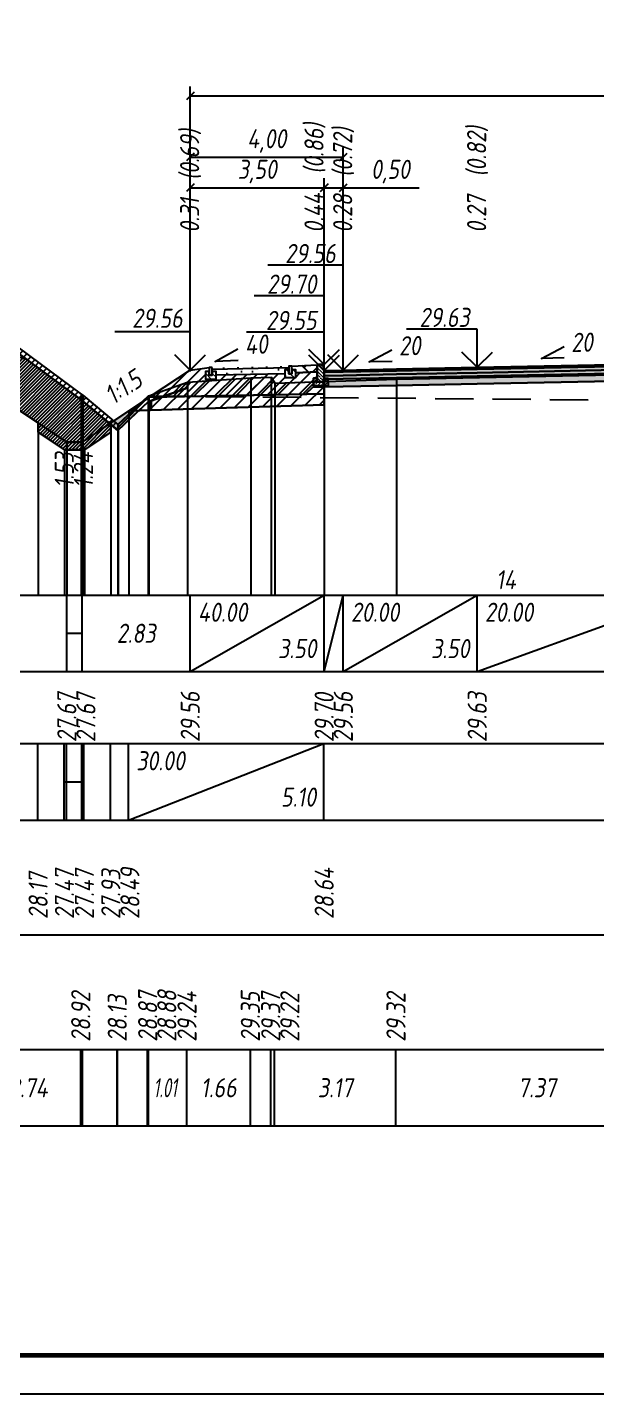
# Model space of a CAD drawing. Extents: x -717 to 1451, y -133302 to 233.
# Drawn here: x 124.9 to 199.3, y -109049.4 to -108870.8 of the extents above; entities that cross this region are included whole.
import ezdxf
from ezdxf.enums import TextEntityAlignment as Align

# ---------------------------------------------------------------- set-up
doc = ezdxf.new("R2010")
doc.units = 0
doc.linetypes.add('штриховая', pattern=[0.75, 0.5, -0.25])
for name, color, linetype in [('Интерполированный поперечник', 2, 'Continuous'), ('КОД_399', 252, 'Continuous'), ('Код_510', 7, 'Continuous'), ('Код_514', 1, 'Continuous'), ('Код_516', 1, 'Continuous'), ('Контур_0', 7, 'Continuous'), ('Контур_2660', 7, 'Continuous'), ('Контур_2665', 7, 'Continuous'), ('Контур_400', 7, 'Continuous'), ('Контур_508', 7, 'Continuous'), ('Контур_512', 7, 'Continuous'), ('Контур_513', 7, 'Continuous'), ('Красный поперечник', 1, 'Continuous'), ('Объём_2501', 7, 'Continuous'), ('Объём_2650', 7, 'Continuous'), ('Объём_2660', 7, 'Continuous'), ('Объём_2661', 7, 'Continuous'), ('Объём_2663', 7, 'Continuous'), ('Объём_2664', 7, 'Continuous'), ('Объём_2665', 7, 'Continuous'), ('Объём_2666', 7, 'Continuous'), ('Откосы', 7, 'Continuous'), ('Отметки покрытия', 7, 'Continuous'), ('Рабочие отметки', 7, 'Continuous'), ('Рабочие отметки доп.', 7, 'Continuous'), ('Слои выравнивания', 7, 'Continuous'), ('Таблица', 7, 'Continuous'), ('Уклоны проезжей части', 7, 'Continuous'), ('Черный поперечник', 3, 'Continuous')]:
    doc.layers.add(name, color=color, linetype=linetype)
for name, color, linetype, true_color in [('Контур_2540', 2, 'Continuous', 0xffff00), ('Контур_2562', 3, 'Continuous', 0x00ff00), ('Контур_2570', 7, 'Continuous', 0x80ff00), ('Контур_2583', 3, 'Continuous', 0x00ff00), ('Контур_2584', 3, 'Continuous', 0x00ff00), ('Контур_2725', 7, 'Continuous', 0x323232), ('Контур_2736', 4, 'Continuous', 0x00ffff), ('Контур_2737', 4, 'Continuous', 0x00ffff), ('Контур_2738', 4, 'Continuous', 0x00ffff), ('Контур_2739', 4, 'Continuous', 0x00ffff), ('Контур_2745', 7, 'Continuous', 0xa4ffff), ('Контур_2747', 4, 'Continuous', 0x00ffff), ('Контур_2748', 4, 'Continuous', 0x00ffff), ('Контур_2749', 4, 'Continuous', 0x00ffff), ('Контур_2760', 7, 'Continuous', 0x323232), ('Контур_2761', 7, 'Continuous', 0x323232), ('Контур_2762', 7, 'Continuous', 0x323232), ('Контур_2763', 7, 'Continuous', 0x323232), ('Контур_402', 7, 'Continuous', 0xff6464), ('Контур_703', 4, 'Continuous', 0x00ffff), ('Контур_705', 4, 'Continuous', 0x00ffff), ('Контур_707', 4, 'Continuous', 0x00ffff), ('Контур_720', 131, 'Continuous', 0xaaffff), ('Объём_2520', 7, 'Continuous', 0x80ffff), ('Объём_2540', 2, 'Continuous', 0xffff00), ('Объём_2562', 3, 'Continuous', 0x00ff00), ('Объём_2563', 7, 'Continuous', 0xff8000), ('Объём_2570', 7, 'Continuous', 0x80ff00), ('Объём_2583', 3, 'Continuous', 0x00ff00), ('Объём_2584', 3, 'Continuous', 0x00ff00), ('Объём_2594', 3, 'Continuous', 0x00ff00), ('Объём_2598', 3, 'Continuous', 0x00ff00), ('Объём_2600', 7, 'Continuous', 0x808000), ('Объём_2620', 2, 'Continuous', 0xffff00), ('Объём_2746', 2, 'Continuous', 0xffff00)]:
    doc.layers.add(name, color=color, linetype=linetype, true_color=true_color)
doc.styles.get("Standard").update_dxf_attribs({"font": 'txt', "height": 2.5})
doc.styles.add('М', font='romand.shx', dxfattribs={"width": 0.8, "oblique": 10, "height": 2.5})
doc.dimstyles.new('ISO-25', dxfattribs={"dimtxt": 2.5, "dimasz": 2.5, "dimexe": 1.25, "dimexo": 0.625, "dimtad": 1, "dimtxsty": 'Standard', "dimcen": 2.5, "dimadec": 0, "dimazin": 0, "dimtfac": 1, "dimtmove": 0, "dimatfit": 3, "dimfxl": 1, "dimarcsym": 0})

# ---------------------------------------------------------------- blocks, each defined once
blk = doc.blocks.new('_Oblique')
at = {"color": 0, "linetype": 'ByBlock', "lineweight": -2}
blk.add_line((-0.5, -0.5), (0.5, 0.5), dxfattribs=at)
blk = doc.blocks.new('*D3552')
at = {"color": 0, "lineweight": -2, "transparency": 16777216}
for p, q in [((146.16, -108915.02), (146.16, -108890.49)), ((163.66, -108915.07), (163.66, -108890.49)), ((146.16, -108891.74), (163.66, -108891.74))]:
    blk.add_line(p, q, dxfattribs=at)
at = {"layer": 'Defpoints', "color": 0, "transparency": 16777216}
for p in [(163.66, -108891.74), (146.16, -108915.64), (163.66, -108915.69)]:
    blk.add_point(p, dxfattribs=at)
at = {"color": 0, "lineweight": -2, "transparency": 16777216, "rotation": 180}
blk.add_blockref('_Oblique', (146.16, -108891.74), dxfattribs=at)
at = {"color": 0, "lineweight": -2, "transparency": 16777216}
blk.add_blockref('_Oblique', (163.66, -108891.74), dxfattribs=at)
at = {"color": 0, "transparency": 16777216, "insert": (154.91, -108889.63), "char_height": 2.5, "width": 9.5833, "attachment_point": 5, "style": 'М'}
blk.add_mtext('3,50', dxfattribs=at)
blk = doc.blocks.new('*D3554')
at = {"color": 0, "lineweight": -2, "transparency": 16777216}
for p, q in [((163.66, -108915.07), (163.66, -108890.49)), ((166.16, -108915.02), (166.16, -108890.49)), ((163.66, -108891.74), (166.16, -108891.74)), ((166.16, -108891.74), (176.08, -108891.74))]:
    blk.add_line(p, q, dxfattribs=at)
at = {"layer": 'Defpoints', "color": 0, "transparency": 16777216}
for p in [(166.16, -108891.74), (163.66, -108915.69), (166.16, -108915.64)]:
    blk.add_point(p, dxfattribs=at)
at = {"color": 0, "lineweight": -2, "transparency": 16777216, "rotation": 180}
blk.add_blockref('_Oblique', (163.66, -108891.74), dxfattribs=at)
at = {"color": 0, "lineweight": -2, "transparency": 16777216}
blk.add_blockref('_Oblique', (166.16, -108891.74), dxfattribs=at)
at = {"color": 0, "transparency": 16777216, "insert": (172.32, -108889.63), "char_height": 2.5, "width": 9.1667, "attachment_point": 5, "style": 'М'}
blk.add_mtext('0,50', dxfattribs=at)
blk = doc.blocks.new('*D3557')
at = {"color": 0, "lineweight": -2, "transparency": 16777216}
for p, q in [((146.16, -108915.77), (146.16, -108886.49)), ((166.16, -108915.02), (166.16, -108886.49)), ((146.16, -108887.74), (166.16, -108887.74))]:
    blk.add_line(p, q, dxfattribs=at)
at = {"layer": 'Defpoints', "color": 0, "transparency": 16777216}
for p in [(166.16, -108887.74), (166.16, -108915.64), (146.16, -108916.39)]:
    blk.add_point(p, dxfattribs=at)
at = {"color": 0, "lineweight": -2, "transparency": 16777216, "rotation": 180}
blk.add_blockref('_Oblique', (146.16, -108887.74), dxfattribs=at)
at = {"color": 0, "lineweight": -2, "transparency": 16777216}
blk.add_blockref('_Oblique', (166.16, -108887.74), dxfattribs=at)
at = {"color": 0, "transparency": 16777216, "insert": (156.16, -108885.63), "char_height": 2.5, "width": 9.1667, "attachment_point": 5, "style": 'М'}
blk.add_mtext('4,00', dxfattribs=at)
blk = doc.blocks.new('*D3558')
at = {"color": 0, "lineweight": -2, "transparency": 16777216}
for p, q in [((146.16, -108915.77), (146.16, -108878.49)), ((276.16, -108915.77), (276.16, -108878.49)), ((146.16, -108879.74), (276.16, -108879.74))]:
    blk.add_line(p, q, dxfattribs=at)
at = {"layer": 'Defpoints', "color": 0, "transparency": 16777216}
for p in [(276.16, -108879.74), (146.16, -108916.39), (276.16, -108916.39)]:
    blk.add_point(p, dxfattribs=at)
at = {"color": 0, "lineweight": -2, "transparency": 16777216, "rotation": 180}
blk.add_blockref('_Oblique', (146.16, -108879.74), dxfattribs=at)
at = {"color": 0, "lineweight": -2, "transparency": 16777216}
blk.add_blockref('_Oblique', (276.16, -108879.74), dxfattribs=at)
at = {"color": 0, "transparency": 16777216, "insert": (211.16, -108877.63), "char_height": 2.5, "width": 11.6667, "attachment_point": 5, "style": 'М'}
blk.add_mtext('26,00', dxfattribs=at)
blk = doc.blocks.new('БР100.30.18')
at = {"linetype": 'Continuous', "lineweight": 13}
h = blk.add_hatch(dxfattribs=at)
h.set_pattern_fill('ANSI35', scale=5)
h.set_pattern_definition([(45, (-1504.996, -4799.2297), (-0.88388348, 0.88388348), []), (45, (-1504.1121, -4799.2297), (-0.88388348, 0.88388348), [1.5625, -0.3125, 0, -0.3125])])
h.paths.add_polyline_path([(0.3, 3.47), (1.8, 3.47), (1.8, -1.03), (0, -1.03), (0, 1.97)])
h = blk.add_hatch(dxfattribs=at)
h.set_pattern_fill('ANSI35', scale=5, angle=90)
h.set_pattern_definition([(135, (-1504.996, -4800.7297), (-0.88388348, -0.88388348), []), (135, (-1504.996, -4799.8458), (-0.88388348, -0.88388348), [1.5625, -0.3125, 0, -0.3125])])
h.paths.add_polyline_path([(-1, -0.03), (0, -0.03), (0, -1.03), (1.8, -1.03), (1.8, -0.03), (2.8, -0.03), (2.8, -2.03), (-1, -2.03)])
at = {"color": 7, "lineweight": 30}
blk.add_lwpolyline([(1.8, -1.03), (0, -1.03), (0, 1.97), (0.3, 3.47), (1.8, 3.47)], close=True, dxfattribs=at)
at = {"linetype": 'Continuous'}
blk.add_lwpolyline([(0, -0.03), (-1, -0.03), (-1, -2.03), (2.8, -2.03), (2.8, -0.03), (1.8, -0.03)], dxfattribs=at)

msp = doc.modelspace()

# ---------------------------------------------------------------- hatches: boundary and pattern name
at = {"linetype": 'Continuous', "lineweight": 13}
h = msp.add_hatch(dxfattribs=at)
h.set_pattern_fill('ANSI35', scale=5, angle=90)
h.set_pattern_definition([(135, (-1671.906, -43187.6411), (-0.883883476, -0.883883476), []), (135, (-1671.906, -43186.7573), (-0.883883476, -0.883883476), [1.5625, -0.3125, 0, -0.3125])])
h.paths.add_polyline_path([(149.541, -108915.769), (149.041, -108915.769), (149.041, -108916.269), (148.641, -108916.269), (148.641, -108915.769), (148.141, -108915.769), (148.141, -108916.769), (149.541, -108916.769)])
at = {"linetype": 'Continuous'}
h = msp.add_hatch(dxfattribs=at)
h.set_pattern_fill('ANSI31', color=256, scale=15, angle=45, style=0)
h.set_pattern_definition([(90, (-1726.347, -113868.694), (-1.875, 3e-16), [])])
h.paths.add_polyline_path([(149.041, -108915.269), (159.036, -108915.063), (159.036, -108915.263), (149.041, -108915.461)])
at = {"linetype": 'Continuous', "lineweight": 13}
h = msp.add_hatch(dxfattribs=at)
h.set_pattern_fill('ANSI35', scale=5, angle=90)
h.set_pattern_definition([(135, (-1682.3016, -43187.435), (-0.883883476, -0.883883476), []), (135, (-1682.3016, -43186.5512), (-0.883883476, -0.883883476), [1.5625, -0.3125, 0, -0.3125])])
h.paths.add_polyline_path([(159.936, -108915.563), (159.436, -108915.563), (159.436, -108916.063), (159.036, -108916.063), (159.036, -108915.563), (158.536, -108915.563), (158.536, -108916.563), (159.936, -108916.563)])
at = {"linetype": 'Continuous'}
h = msp.add_hatch(dxfattribs=at)
h.set_pattern_fill('AR-HBONE', color=253, scale=0.3)
h.set_pattern_definition([(45, (-113.9108, -114720.9126), (0, 1.69705627), [3.6, -1.2]), (135, (-113.0623, -114720.064), (1e-16, 1.69705627), [3.6, -1.2])])
h.paths.add_polyline_path([(159.036, -108915.063), (159.036, -108916.063), (159.036, -108916.063)])
h.paths.add_polyline_path([(162.757, -108914.914), (159.436, -108915.063), (159.436, -108915.563), (159.936, -108915.563), (159.936, -108915.942), (162.757, -108915.815)])
at = {"layer": 'КОД_399'}
h = msp.add_hatch(dxfattribs=at)
h.set_pattern_fill('AR-CONC', scale=0.7, angle=45, style=0)
h.set_pattern_definition([(95, (-1726.429, -113868.7833), (3.860864, 3.2396496), [0.525, -5.775]), (40, (-1726.429, -113868.7833), (-4.409945, 3.036377), [0.42, -4.62]), (145.45144, (-1726.1072, -113868.5133), (-0.549081, 6.2760265), [0.4461813, -4.907995]), (91.1842, (-1727.419, -113867.7934), (6.101854, 4.4632964), [0.7875, -8.6625]), (141.63564, (-1726.9104, -113867.4214), (-0.1953, 9.447982), [0.669272, -7.361996]), (36.18416, (-1727.419, -113867.793), (-0.1953, 9.447982), [0.63, -6.93]), (66, (-1726.6765, -113867.546), (4.947401, 0.9616773), [0.525, -5.775]), (11, (-1726.6765, -113867.546), (-2.38496, 4.793659), [0.42, -4.62]), (116.45144, (-1726.264, -113867.4657), (2.562441, 5.7553363), [0.4461813, -4.907995]), (82.5, (-1726.429, -113868.7833), (-1.5875523, 1.7079287), [0, -4.564, 0, -4.69, 0, -4.6375]), (52.5, (-1726.429, -113868.7833), (-0.6501106, 3.2543661), [0, -2.674, 0, -4.459, 0, -1.7675]), (12.5, (-1727.5328, -113869.8871), (2.7539272, 2.5306453), [0, -1.75, 0, -5.46, 0, -7.245]), (2.5, (-1728.0278, -113870.382), (2.3911299, 3.3821186), [0, -2.275, 0, -3.626, 0, -5.145])])
h.paths.add_polyline_path([(149.541, -108915.769), (149.041, -108915.769), (149.041, -108915.461), (159.036, -108915.263), (159.036, -108915.563), (158.536, -108915.563), (158.536, -108916.023), (149.541, -108916.202)])
at = {"layer": 'Объём_2563'}
h = msp.add_hatch(dxfattribs=at)
h.set_pattern_fill('ANSI31', color=256, scale=0.3)
h.paths.add_polyline_path([(162.157, -108917.808), (161.239, -108918.727), (140.822, -108919.135), (146.157, -108915.578), (148.641, -108915.269), (148.641, -108915.769), (148.141, -108915.769), (148.141, -108916.769), (149.541, -108916.769), (149.541, -108916.202), (158.536, -108916.024), (158.536, -108916.563), (159.936, -108916.563), (159.936, -108915.942), (162.757, -108915.815), (162.758, -108916.629), (162.258, -108916.63), (162.259, -108917.63), (163.657, -108917.628), (163.657, -108917.778)])
h.paths.add_polyline_path([(261.076, -108918.727), (260.157, -108917.808), (258.657, -108917.778), (258.657, -108917.628), (260.055, -108917.63), (260.056, -108916.63), (259.556, -108916.629), (259.557, -108915.815), (262.378, -108915.942), (262.378, -108916.563), (263.778, -108916.563), (263.778, -108916.023), (272.774, -108916.202), (272.774, -108916.769), (274.174, -108916.769), (274.174, -108915.769), (273.674, -108915.769), (273.674, -108915.269), (276.157, -108915.578), (281.492, -108919.135)])
at = {"layer": 'Объём_2570'}
h = msp.add_hatch(dxfattribs=at)
h.set_pattern_fill('ANSI31', color=256, scale=0.2)
h.paths.add_polyline_path([(145.783, -108917.909), (140.744, -108919.702), (140.646, -108919.746), (136.7, -108923.472), (132.12, -108919.635), (131.899, -108919.486), (118.19, -108909.313), (114.152, -108908.928), (112.948, -108908.967), (106.454, -108909.061), (105, -108909.067), (105, -108908.317), (106.454, -108908.311), (112.948, -108908.217), (114.152, -108908.178), (118.19, -108908.563), (131.899, -108918.736), (132.12, -108918.885), (136.7, -108922.722), (140.646, -108918.996), (140.744, -108918.952), (145.783, -108917.159)])
h.paths.add_polyline_path([(295.332, -108919.422), (294.253, -108919.427), (293.795, -108919.2), (289.946, -108919.745), (285.145, -108920.982), (278.602, -108919.119), (278.602, -108918.369), (285.145, -108920.232), (289.946, -108918.995), (293.795, -108918.45), (294.253, -108918.677), (295.332, -108918.672)])
at = {"layer": 'Объём_2600'}
h = msp.add_hatch(dxfattribs=at)
h.set_pattern_fill('ANSI31', color=6, scale=0.4)
h.paths.add_polyline_path([(163.657, -108920.153), (141.062, -108920.831), (141.062, -108919.589), (145.783, -108917.909), (145.783, -108917.159), (154.065, -108916.591), (156.727, -108916.529), (157.227, -108917.278), (163.657, -108917.074)])
h.paths.add_polyline_path([(283.315, -108921.552), (283.315, -108920.893), (258.657, -108920.153), (258.657, -108917.459), (262.392, -108917.573), (262.892, -108916.822), (265.634, -108917.039), (275.156, -108917.664), (278.602, -108918.369), (278.602, -108919.119), (284.922, -108920.919), (284.168, -108920.919), (284.168, -108922.12)])
h.paths.add_polyline_path([(291.962, -108920.919), (285.392, -108920.919), (289.946, -108919.745), (293.795, -108919.2), (294.222, -108919.412), (292.815, -108920.35), (292.815, -108921.552), (291.962, -108922.12)])
h = msp.add_hatch(dxfattribs=at)
h.set_pattern_fill('HONEY', color=5, scale=0.3)
h.paths.add_polyline_path([(136.673, -108923.445), (135.775, -108922.694), (135.775, -108922.5), (138.147, -108920.919), (139.444, -108920.88), (136.7, -108923.472)])
h.paths.add_polyline_path([(294.253, -108919.427), (294.222, -108919.412), (295.332, -108918.672), (295.332, -108919.422)])
at = {"layer": 'Объём_2620'}
h = msp.add_hatch(dxfattribs=at)
h.set_pattern_fill('ANSI31', color=2, scale=0.1)
h.paths.add_polyline_path([(132.328, -108926), (129.722, -108926), (126.275, -108923.702), (126.275, -108922.5), (106.119, -108909.063), (107.46, -108909.044), (124.69, -108914.136), (131.899, -108919.486), (132.12, -108919.635), (135.775, -108922.694), (135.775, -108923.702)])
h.paths.add_polyline_path([(289.368, -108923.85), (286.762, -108923.85), (284.168, -108922.12), (284.168, -108920.919), (284.922, -108920.919), (285.145, -108920.982), (285.392, -108920.919), (291.962, -108920.919), (291.962, -108922.12)])
at = {"layer": 'Слои выравнивания'}
for color, points in [(2, [(163.657, -108915.628), (166.157, -108915.578), (173.094, -108915.44), (183.657, -108915.228), (209.942, -108914.703), (211.157, -108914.678), (211.157, -108914.928), (209.942, -108914.953), (183.657, -108915.478), (173.094, -108915.69), (166.157, -108915.828), (163.657, -108915.878)]), (3, [(163.657, -108915.878), (166.157, -108915.828), (173.094, -108915.69), (183.657, -108915.478), (209.942, -108914.953), (211.157, -108914.928), (211.157, -108915.378), (209.942, -108915.403), (183.657, -108915.928), (173.094, -108916.14), (166.157, -108916.278), (163.657, -108916.328)]), (4, [(163.657, -108916.328), (166.157, -108916.278), (173.094, -108916.14), (183.657, -108915.928), (209.942, -108915.403), (211.157, -108915.378), (211.157, -108915.828), (209.942, -108915.853), (183.657, -108916.378), (173.094, -108916.59), (166.157, -108916.728), (163.657, -108916.778)]), (5, [(163.657, -108916.778), (166.157, -108916.728), (173.094, -108916.59), (183.657, -108916.378), (209.942, -108915.853), (211.157, -108915.828), (211.157, -108916.828), (209.942, -108916.853), (183.657, -108917.378), (173.094, -108917.59), (166.157, -108917.728), (163.657, -108917.778)])]:
    msp.add_hatch(color=color, dxfattribs=at).paths.add_polyline_path(points)

# ---------------------------------------------------------------- linework, layer by layer
at = {"flags": 128}
msp.add_lwpolyline([(-30.054, -109049.421), (389.946, -109049.421), (389.946, -108752.421), (-30.054, -108752.421)], close=True, dxfattribs=at)
at = {"const_width": 0.6, "flags": 128}
msp.add_lwpolyline([(-10.054, -109044.421), (384.946, -109044.421), (384.946, -108757.421), (-10.054, -108757.421)], close=True, dxfattribs=at)
for points in [[(148.641, -108915.769), (148.141, -108915.769), (148.141, -108916.769), (149.541, -108916.769), (149.541, -108915.769), (149.041, -108915.769), (149.041, -108916.269), (148.641, -108916.269), (148.641, -108915.769)], [(149.041, -108915.269), (148.641, -108915.269), (148.641, -108916.269), (149.041, -108916.269), (149.041, -108915.269)], [(149.041, -108915.461), (159.036, -108915.263)], [(149.541, -108916.202), (158.536, -108916.024)], [(159.036, -108915.563), (158.536, -108915.563), (158.536, -108916.563), (159.936, -108916.563), (159.936, -108915.563), (159.436, -108915.563), (159.436, -108916.063), (159.036, -108916.063), (159.036, -108915.563)], [(159.436, -108915.063), (159.036, -108915.063), (159.036, -108916.063), (159.436, -108916.063), (159.436, -108915.063)], [(159.436, -108915.063), (162.757, -108914.914), (162.757, -108915.815), (159.936, -108915.942), (159.936, -108915.563), (159.436, -108915.563), (159.436, -108915.063)]]:
    msp.add_lwpolyline(points)
at = {"layer": 'Интерполированный поперечник', "linetype": 'штриховая', "ltscale": 10, "flags": 128}
msp.add_lwpolyline([(140.657, -108918.971), (285.139, -108920.204)], dxfattribs=at)
at = {"layer": 'Код_510'}
for p, q in [((131.845, -109014.421), (131.845, -109004.421)), ((132.066, -109014.421), (132.066, -109004.421)), ((136.618, -109014.421), (136.618, -109004.421)), ((136.646, -109014.421), (136.646, -109004.421)), ((136.67, -109014.421), (136.67, -109004.421)), ((140.592, -109014.421), (140.592, -109004.421)), ((140.69, -109014.421), (140.69, -109004.421)), ((145.728, -109014.421), (145.728, -109004.421)), ((154.011, -109014.421), (154.011, -109004.421)), ((156.672, -109014.421), (156.672, -109004.421)), ((157.172, -109014.421), (157.172, -109004.421)), ((173.039, -109014.421), (173.039, -109004.421))]:
    msp.add_line(p, q, dxfattribs=at)
at = {"layer": 'Код_514'}
for p, q in [((130.025, -108955), (130.025, -108945)), ((132.025, -108955), (132.025, -108945)), ((146.157, -108955), (146.157, -108945)), ((146.157, -108955), (163.657, -108945)), ((163.657, -108955), (163.657, -108945)), ((163.657, -108955), (163.657, -108945)), ((163.657, -108955), (166.157, -108945)), ((166.157, -108955), (166.157, -108945)), ((166.157, -108955), (183.657, -108945)), ((183.657, -108955), (183.657, -108945)), ((183.657, -108955), (211.157, -108945)), ((130.025, -108950), (132.025, -108950))]:
    msp.add_line(p, q, dxfattribs=at)
at = {"layer": 'Код_516'}
for p, q in [((126.22, -108974.421), (126.22, -108964.421)), ((126.22, -108974.421), (126.22, -108964.421)), ((129.668, -108974.421), (129.668, -108964.421)), ((129.97, -108974.421), (129.97, -108964.421)), ((131.97, -108974.421), (131.97, -108964.421)), ((132.273, -108974.421), (132.273, -108964.421)), ((135.72, -108974.421), (135.72, -108964.421)), ((135.72, -108974.421), (135.72, -108964.421)), ((138.093, -108974.421), (138.093, -108964.421)), ((138.093, -108974.421), (163.603, -108964.421)), ((163.603, -108974.421), (163.603, -108964.421)), ((129.668, -108969.421), (129.97, -108969.421)), ((129.97, -108969.421), (131.97, -108969.421)), ((131.97, -108969.421), (132.273, -108969.421))]:
    msp.add_line(p, q, dxfattribs=at)
at = {"layer": 'Контур_0', "flags": 128}
for points in [[(146.157, -108915.578), (141.062, -108918.975), (141.062, -108918.975), (141.062, -108918.975), (141.062, -108918.975), (141.062, -108918.975), (141.062, -108918.975), (141.062, -108918.975), (141.062, -108918.975), (141.062, -108918.975), (141.062, -108918.975), (141.062, -108918.975), (141.062, -108918.975), (141.062, -108918.975), (141.062, -108918.975), (132.025, -108925), (130.025, -108925), (105, -108908.317)], [(146.157, -108915.578), (141.062, -108918.975), (141.062, -108918.975), (141.062, -108918.975), (141.062, -108918.975), (141.062, -108918.975), (141.062, -108918.975), (141.062, -108918.975), (141.062, -108918.975), (141.062, -108918.975), (141.062, -108918.975), (141.062, -108918.975), (141.062, -108918.975), (141.062, -108918.975), (141.062, -108918.975), (132.025, -108925)]]:
    msp.add_lwpolyline(points, dxfattribs=at)
at = {"layer": 'Контур_0', "color": 250, "flags": 128}
for points in [[(140.822, -108919.135), (161.239, -108918.727), (162.157, -108917.808), (163.657, -108917.778)], [(162.157, -108917.808), (163.657, -108917.778), (163.657, -108918.678), (161.239, -108918.727), (162.157, -108917.808), (162.157, -108917.808)]]:
    msp.add_lwpolyline(points, dxfattribs=at)
at = {"layer": 'Контур_2540', "flags": 128}
msp.add_lwpolyline([(163.657, -108920.153), (138.147, -108920.919), (140.822, -108919.135), (163.657, -108918.678), (163.657, -108920.153), (163.657, -108920.153)], dxfattribs=at)
at = {"layer": 'Контур_2562', "flags": 128}
msp.add_lwpolyline([(146.157, -108915.578), (146.157, -108915.578), (146.157, -108915.578), (146.157, -108915.578), (146.157, -108915.578)], dxfattribs=at)
at = {"layer": 'Контур_2570', "flags": 128}
msp.add_lwpolyline([(118.19, -108909.313), (131.899, -108919.486), (132.12, -108919.635), (136.673, -108923.445), (136.7, -108923.472), (136.724, -108923.445), (140.646, -108919.746), (140.646, -108919.746), (140.744, -108919.702), (145.783, -108917.909), (145.783, -108917.159), (154.065, -108916.591), (156.727, -108916.529), (157.227, -108917.278), (173.094, -108916.774), (209.942, -108916.053)], dxfattribs=at)
at = {"layer": 'Контур_2583', "flags": 128}
for points in [[(129.722, -108926), (130.025, -108926), (130.025, -108925), (126.275, -108922.5), (126.275, -108923.702), (129.722, -108926)], [(135.775, -108923.702), (135.775, -108922.5), (132.025, -108925), (132.025, -108926), (132.328, -108926), (135.775, -108923.702)]]:
    msp.add_lwpolyline(points, dxfattribs=at)
at = {"layer": 'Контур_2584', "flags": 128}
msp.add_lwpolyline([(132.025, -108926), (132.025, -108925), (130.025, -108925), (130.025, -108926), (132.025, -108926)], dxfattribs=at)
at = {"layer": 'Контур_2660', "flags": 128}
msp.add_lwpolyline([(138.147, -108920.919), (163.657, -108920.153)], dxfattribs=at)
at = {"layer": 'Контур_2665', "flags": 128}
msp.add_lwpolyline([(146.157, -108915.578), (146.157, -108915.578)], dxfattribs=at)
at = {"layer": 'Контур_2725', "flags": 128}
msp.add_lwpolyline([(163.657, -108917.778), (166.157, -108917.728), (173.094, -108917.59), (183.657, -108917.378), (209.942, -108916.853), (211.157, -108916.828), (238.657, -108917.378), (246.397, -108917.533), (256.157, -108917.728), (258.657, -108917.778)], dxfattribs=at)
at = {"layer": 'Контур_2736', "flags": 128}
for points in [[(146.157, -108915.578), (141.062, -108918.975)], [(141.062, -108918.975), (132.025, -108925)]]:
    msp.add_lwpolyline(points, dxfattribs=at)
at = {"layer": 'Контур_2737', "flags": 128}
msp.add_lwpolyline([(141.062, -108918.975), (141.062, -108918.975)], dxfattribs=at)
at = {"layer": 'Контур_2738', "flags": 128}
msp.add_lwpolyline([(141.062, -108918.975), (141.062, -108918.975)], dxfattribs=at)
at = {"layer": 'Контур_2739', "flags": 128}
msp.add_lwpolyline([(141.062, -108918.975), (141.062, -108918.975)], dxfattribs=at)
at = {"layer": 'Контур_2745', "flags": 128}
msp.add_lwpolyline([(141.062, -108918.975), (141.062, -108918.975)], dxfattribs=at)
msp.add_lwpolyline([(141.062, -108918.975), (141.062, -108918.975)], dxfattribs=at)
msp.add_lwpolyline([(141.062, -108918.975), (141.062, -108918.975)], dxfattribs=at)
msp.add_lwpolyline([(141.062, -108918.975), (141.062, -108918.975)], dxfattribs=at)
msp.add_lwpolyline([(141.062, -108918.975), (141.062, -108918.975)], dxfattribs=at)
msp.add_lwpolyline([(141.062, -108918.975), (141.062, -108918.975)], dxfattribs=at)
at = {"layer": 'Контур_2747', "flags": 128}
msp.add_lwpolyline([(141.062, -108918.975), (141.062, -108918.975)], dxfattribs=at)
at = {"layer": 'Контур_2748', "flags": 128}
msp.add_lwpolyline([(141.062, -108918.975), (141.062, -108918.975)], dxfattribs=at)
at = {"layer": 'Контур_2749', "flags": 128}
msp.add_lwpolyline([(141.062, -108918.975), (141.062, -108918.975)], dxfattribs=at)
at = {"layer": 'Контур_2760', "flags": 128}
msp.add_lwpolyline([(163.657, -108915.628), (166.157, -108915.578), (173.094, -108915.44), (183.657, -108915.228), (209.942, -108914.703), (211.157, -108914.678), (238.657, -108915.228), (246.397, -108915.383), (256.157, -108915.578), (258.657, -108915.628)], dxfattribs=at)
at = {"layer": 'Контур_2761', "flags": 128}
msp.add_lwpolyline([(163.657, -108915.878), (166.157, -108915.828), (173.094, -108915.69), (183.657, -108915.478), (209.942, -108914.953), (211.157, -108914.928), (238.657, -108915.478), (246.397, -108915.633), (256.157, -108915.828), (258.657, -108915.878)], dxfattribs=at)
at = {"layer": 'Контур_2762', "flags": 128}
msp.add_lwpolyline([(163.657, -108916.328), (166.157, -108916.278), (173.094, -108916.14), (183.657, -108915.928), (209.942, -108915.403), (211.157, -108915.378), (238.657, -108915.928), (246.397, -108916.083), (256.157, -108916.278), (258.657, -108916.328)], dxfattribs=at)
at = {"layer": 'Контур_2763', "flags": 128}
msp.add_lwpolyline([(163.657, -108916.778), (166.157, -108916.728), (173.094, -108916.59), (183.657, -108916.378), (209.942, -108915.853), (211.157, -108915.828), (238.657, -108916.378), (246.397, -108916.533), (256.157, -108916.728), (258.657, -108916.778)], dxfattribs=at)
at = {"layer": 'Контур_400', "flags": 128}
msp.add_lwpolyline([(163.657, -108915.628), (166.157, -108915.578), (166.157, -108915.578), (166.157, -108915.578), (166.157, -108915.578), (166.157, -108915.578), (166.157, -108915.578), (183.657, -108915.228), (211.157, -108914.678)], dxfattribs=at)
at = {"layer": 'Контур_402', "flags": 128}
msp.add_lwpolyline([(138.147, -108920.919), (163.657, -108920.153), (163.657, -108917.778), (211.157, -108916.828), (258.657, -108917.778), (258.657, -108920.153), (283.315, -108920.893)], dxfattribs=at)
at = {"layer": 'Контур_508', "flags": 128}
msp.add_lwpolyline([(105, -108908.317), (126.275, -108922.5), (126.275, -108923.702), (129.722, -108926), (130.025, -108926), (132.025, -108926), (132.328, -108926), (135.775, -108923.702), (135.775, -108922.5), (138.147, -108920.919), (163.657, -108920.153), (163.657, -108917.778), (211.157, -108916.828), (258.657, -108917.778), (258.657, -108920.153), (283.315, -108920.893), (283.315, -108921.552), (286.762, -108923.85), (287.065, -108923.85), (289.065, -108923.85), (289.368, -108923.85), (292.815, -108921.552), (292.815, -108920.35), (295.332, -108918.672)], dxfattribs=at)
at = {"layer": 'Контур_512', "flags": 128}
msp.add_lwpolyline([(105, -108908.317), (126.275, -108922.5), (126.275, -108923.702), (129.722, -108926), (130.025, -108926), (132.025, -108926), (132.328, -108926), (135.775, -108923.702), (135.775, -108922.5), (138.147, -108920.919), (163.657, -108920.153)], dxfattribs=at)
at = {"layer": 'Контур_513', "flags": 128}
msp.add_lwpolyline([(105, -108908.317), (126.275, -108922.5), (126.275, -108923.702), (129.722, -108926), (130.025, -108926), (132.025, -108926), (132.328, -108926), (135.775, -108923.702), (135.775, -108922.5), (138.147, -108920.919), (163.657, -108920.153), (163.657, -108917.778), (211.157, -108916.828), (258.657, -108917.778), (258.657, -108920.153), (283.315, -108920.893), (283.315, -108921.552), (286.762, -108923.85), (287.065, -108923.85), (289.065, -108923.85), (289.368, -108923.85), (292.815, -108921.552), (292.815, -108920.35), (295.332, -108918.672)], dxfattribs=at)
at = {"layer": 'Контур_703', "flags": 128}
msp.add_lwpolyline([(146.157, -108915.578), (141.062, -108918.975)], dxfattribs=at)
at = {"layer": 'Контур_705', "flags": 128}
msp.add_lwpolyline([(141.062, -108918.975), (141.062, -108918.975)], dxfattribs=at)
at = {"layer": 'Контур_707', "flags": 128}
msp.add_lwpolyline([(130.025, -108925), (105, -108908.317)], dxfattribs=at)
at = {"layer": 'Контур_720', "flags": 128}
msp.add_lwpolyline([(132.025, -108925), (130.025, -108925)], dxfattribs=at)
at = {"layer": 'Красный поперечник'}
for p, q in [((105, -108908.317), (130.025, -108925)), ((132.025, -108925), (146.157, -108915.578)), ((163.657, -108915.628), (166.157, -108915.578)), ((166.157, -108915.578), (183.657, -108915.228)), ((183.657, -108915.228), (211.157, -108914.678)), ((138.147, -108920.919), (138.147, -108945)), ((163.657, -108920.153), (163.657, -108945)), ((126.275, -108922.5), (126.275, -108945)), ((135.775, -108922.5), (135.775, -108945)), ((126.275, -108923.702), (126.275, -108945)), ((130.025, -108925), (132.025, -108925)), ((135.775, -108923.702), (135.775, -108945)), ((129.722, -108926), (129.722, -108945)), ((130.025, -108926), (130.025, -108945)), ((132.025, -108926), (132.025, -108945)), ((132.328, -108926), (132.328, -108945))]:
    msp.add_line(p, q, dxfattribs=at)
at = {"layer": 'Объём_2501', "flags": 128}
msp.add_lwpolyline([(163.657, -108915.628), (166.157, -108915.578), (166.157, -108915.578), (166.157, -108915.578), (166.157, -108915.578), (166.157, -108915.578), (166.157, -108915.578), (183.657, -108915.228), (211.157, -108914.678)], dxfattribs=at)
at = {"layer": 'Объём_2520', "color": 250, "flags": 128}
msp.add_lwpolyline([(162.157, -108917.808), (163.657, -108917.778), (163.657, -108918.678), (161.239, -108918.727), (162.157, -108917.808), (162.157, -108917.808)], dxfattribs=at)
at = {"layer": 'Объём_2540', "flags": 128}
msp.add_lwpolyline([(163.657, -108920.153), (138.147, -108920.919), (140.822, -108919.135), (163.657, -108918.678), (163.657, -108920.153), (163.657, -108920.153)], dxfattribs=at)
at = {"layer": 'Объём_2562', "flags": 128}
msp.add_lwpolyline([(146.157, -108915.578), (146.157, -108915.578), (146.157, -108915.578), (146.157, -108915.578), (146.157, -108915.578)], dxfattribs=at)
at = {"layer": 'Объём_2563', "color": 250, "flags": 128}
msp.add_lwpolyline([(162.157, -108917.808), (161.239, -108918.727), (140.822, -108919.135), (146.157, -108915.578), (148.641, -108915.269), (148.641, -108915.769), (148.141, -108915.769), (148.141, -108916.769), (149.541, -108916.769), (149.541, -108916.202), (158.536, -108916.024), (158.536, -108916.563), (159.936, -108916.563), (159.936, -108915.942), (162.757, -108915.815), (162.758, -108916.629), (162.258, -108916.63), (162.259, -108917.63), (163.657, -108917.628), (163.657, -108917.778), (162.157, -108917.808), (162.157, -108917.808)], dxfattribs=at)
at = {"layer": 'Объём_2570', "flags": 128}
msp.add_lwpolyline([(145.783, -108917.909), (140.744, -108919.702), (140.646, -108919.746), (136.7, -108923.472), (132.12, -108919.635), (131.899, -108919.486), (118.19, -108909.313), (114.152, -108908.928), (112.948, -108908.967), (106.454, -108909.061), (105, -108909.067), (105, -108908.317), (106.454, -108908.311), (112.948, -108908.217), (114.152, -108908.178), (118.19, -108908.563), (131.899, -108918.736), (132.12, -108918.885), (136.7, -108922.722), (140.646, -108918.996), (140.744, -108918.952), (145.783, -108917.159), (145.783, -108917.909), (145.783, -108917.909)], dxfattribs=at)
at = {"layer": 'Объём_2583', "flags": 128}
for points in [[(129.722, -108926), (130.025, -108926), (130.025, -108925), (126.275, -108922.5), (126.275, -108923.702), (129.722, -108926)], [(135.775, -108923.702), (135.775, -108922.5), (132.025, -108925), (132.025, -108926), (132.328, -108926), (135.775, -108923.702)]]:
    msp.add_lwpolyline(points, dxfattribs=at)
at = {"layer": 'Объём_2584', "flags": 128}
msp.add_lwpolyline([(132.025, -108926), (132.025, -108925), (130.025, -108925), (130.025, -108926), (132.025, -108926)], dxfattribs=at)
at = {"layer": 'Объём_2594', "flags": 128}
for points in [[(130.025, -108925), (126.275, -108922.5)], [(135.775, -108922.5), (132.025, -108925)]]:
    msp.add_lwpolyline(points, dxfattribs=at)
at = {"layer": 'Объём_2598', "flags": 128}
msp.add_lwpolyline([(132.025, -108925), (130.025, -108925)], dxfattribs=at)
at = {"layer": 'Объём_2600', "flags": 128}
msp.add_lwpolyline([(136.673, -108923.445), (135.775, -108922.694), (135.775, -108922.5), (138.147, -108920.919), (139.444, -108920.88), (136.7, -108923.472), (136.673, -108923.445), (136.673, -108923.445)], dxfattribs=at)
at = {"layer": 'Объём_2620', "flags": 128}
for points in [[(132.328, -108926), (129.722, -108926), (126.275, -108923.702), (126.275, -108922.5), (106.119, -108909.063), (107.46, -108909.044), (124.69, -108914.136), (131.899, -108919.486), (132.12, -108919.635), (135.775, -108922.694), (135.775, -108923.702), (132.328, -108926), (132.328, -108926)], [(140.744, -108919.702), (141.062, -108919.589), (141.062, -108920.831), (139.444, -108920.88), (140.646, -108919.746), (140.744, -108919.702), (140.744, -108919.702)]]:
    msp.add_lwpolyline(points, dxfattribs=at)
at = {"layer": 'Объём_2650', "color": 6, "flags": 128}
msp.add_lwpolyline([(163.657, -108920.153), (141.062, -108920.831), (141.062, -108919.589), (145.783, -108917.909), (145.783, -108917.159), (154.065, -108916.591), (156.727, -108916.529), (157.227, -108917.278), (163.657, -108917.074), (163.657, -108920.153), (163.657, -108920.153)], dxfattribs=at)
at = {"layer": 'Объём_2660', "flags": 128}
msp.add_lwpolyline([(138.147, -108920.919), (163.657, -108920.153)], dxfattribs=at)
at = {"layer": 'Объём_2661', "flags": 128}
msp.add_lwpolyline([(146.157, -108915.578), (141.062, -108918.975)], dxfattribs=at)
at = {"layer": 'Объём_2663', "flags": 128}
for points in [[(130.025, -108925), (105, -108908.317)], [(141.062, -108918.975), (132.025, -108925)]]:
    msp.add_lwpolyline(points, dxfattribs=at)
at = {"layer": 'Объём_2664', "flags": 128}
msp.add_lwpolyline([(132.025, -108925), (130.025, -108925)], dxfattribs=at)
at = {"layer": 'Объём_2665', "flags": 128}
msp.add_lwpolyline([(146.157, -108915.578), (146.157, -108915.578)], dxfattribs=at)
at = {"layer": 'Объём_2666', "flags": 128}
msp.add_lwpolyline([(146.157, -108915.578), (141.062, -108918.975)], dxfattribs=at)
at = {"layer": 'Объём_2746', "flags": 128}
for points in [[(157.227, -108917.278), (157.227, -108920.346), (139.444, -108920.88), (140.646, -108919.746), (140.744, -108919.702), (145.783, -108917.909), (145.783, -108917.159), (154.065, -108916.591), (156.727, -108916.529), (157.227, -108917.278), (157.227, -108917.278)], [(135.775, -108923.702), (132.328, -108926), (129.722, -108926), (126.275, -108923.702), (126.275, -108922.5), (130.025, -108925), (132.025, -108925), (135.646, -108922.586), (135.775, -108922.694), (135.775, -108923.702), (135.775, -108923.702)]]:
    msp.add_lwpolyline(points, dxfattribs=at)
at = {"layer": 'Откосы', "color": 1, "flags": 128}
for points in [[(195.038, -108914), (192.038, -108914.06), (195.008, -108912.501)], [(152.419, -108914.327), (149.422, -108914.447), (152.359, -108912.828)], [(172.538, -108914.45), (169.538, -108914.51), (172.508, -108912.951)]]:
    msp.add_lwpolyline(points, dxfattribs=at)
at = {"layer": 'Отметки покрытия', "color": 1}
for p, q in [((166.157, -108901.878), (156.303, -108901.878)), ((166.157, -108915.578), (166.157, -108901.878)), ((163.657, -108905.878), (154.498, -108905.878)), ((163.657, -108914.878), (163.657, -108905.878)), ((146.157, -108910.578), (136.322, -108910.578)), ((146.157, -108915.578), (146.157, -108910.578)), ((163.657, -108910.628), (153.496, -108910.628)), ((163.657, -108915.628), (163.657, -108910.628)), ((183.657, -108910.228), (174.416, -108910.228)), ((183.657, -108915.228), (183.657, -108910.228)), ((146.157, -108915.578), (144.157, -108913.578)), ((146.157, -108915.578), (148.157, -108913.578)), ((163.657, -108914.878), (161.657, -108912.878)), ((163.657, -108915.628), (161.657, -108913.628)), ((163.657, -108914.878), (165.657, -108912.878)), ((163.657, -108915.628), (165.657, -108913.628)), ((166.157, -108915.578), (164.157, -108913.578)), ((166.157, -108915.578), (168.157, -108913.578)), ((183.657, -108915.228), (181.657, -108913.228)), ((183.657, -108915.228), (185.657, -108913.228))]:
    msp.add_line(p, q, dxfattribs=at)
at = {"layer": 'Слои выравнивания'}
msp.add_line((163.657, -108915.628), (163.657, -108945), dxfattribs=at)
at = {"layer": 'Слои выравнивания', "color": 2, "flags": 128}
msp.add_lwpolyline([(163.657, -108915.628), (166.157, -108915.578), (173.094, -108915.44), (183.657, -108915.228), (209.942, -108914.703), (211.157, -108914.678), (211.157, -108914.928), (209.942, -108914.953), (183.657, -108915.478), (173.094, -108915.69), (166.157, -108915.828), (163.657, -108915.878)], close=True, dxfattribs=at)
at = {"layer": 'Слои выравнивания', "color": 3, "flags": 128}
msp.add_lwpolyline([(163.657, -108915.878), (166.157, -108915.828), (173.094, -108915.69), (183.657, -108915.478), (209.942, -108914.953), (211.157, -108914.928), (211.157, -108915.378), (209.942, -108915.403), (183.657, -108915.928), (173.094, -108916.14), (166.157, -108916.278), (163.657, -108916.328)], close=True, dxfattribs=at)
at = {"layer": 'Слои выравнивания', "color": 4, "flags": 128}
msp.add_lwpolyline([(163.657, -108916.328), (166.157, -108916.278), (173.094, -108916.14), (183.657, -108915.928), (209.942, -108915.403), (211.157, -108915.378), (211.157, -108915.828), (209.942, -108915.853), (183.657, -108916.378), (173.094, -108916.59), (166.157, -108916.728), (163.657, -108916.778)], close=True, dxfattribs=at)
at = {"layer": 'Слои выравнивания', "color": 5, "flags": 128}
msp.add_lwpolyline([(163.657, -108916.778), (166.157, -108916.728), (173.094, -108916.59), (183.657, -108916.378), (209.942, -108915.853), (211.157, -108915.828), (211.157, -108916.828), (209.942, -108916.853), (183.657, -108917.378), (173.094, -108917.59), (166.157, -108917.728), (163.657, -108917.778)], close=True, dxfattribs=at)
at = {"layer": 'Таблица'}
for p, q in [((80, -108945), (320.332, -108945)), ((80, -108955), (320.332, -108955)), ((80, -108964.421), (320.332, -108964.421)), ((79.946, -108974.421), (320.277, -108974.421)), ((79.946, -108989.421), (320.277, -108989.421)), ((79.946, -109004.421), (320.277, -109004.421)), ((79.946, -109014.421), (320.277, -109014.421))]:
    msp.add_line(p, q, dxfattribs=at)
at = {"layer": 'Уклоны проезжей части', "color": 1, "flags": 128}
for points in [[(195.038, -108914), (192.038, -108914.06), (195.008, -108912.501)], [(152.419, -108914.327), (149.422, -108914.447), (152.359, -108912.828)], [(172.538, -108914.45), (169.538, -108914.51), (172.508, -108912.951)]]:
    msp.add_lwpolyline(points, dxfattribs=at)
at = {"layer": 'Черный поперечник', "color": 7}
for p, q in [((145.783, -108917.159), (145.783, -108945)), ((154.065, -108916.591), (154.065, -108945)), ((156.727, -108916.529), (156.727, -108945)), ((157.227, -108917.278), (157.227, -108945)), ((173.094, -108916.774), (173.094, -108945)), ((131.899, -108918.736), (131.899, -108945)), ((132.12, -108918.885), (132.12, -108945)), ((140.646, -108918.996), (140.646, -108945)), ((140.744, -108918.952), (140.744, -108945)), ((136.673, -108922.695), (136.673, -108945)), ((136.7, -108922.722), (136.7, -108945)), ((136.724, -108922.695), (136.724, -108945))]:
    msp.add_line(p, q, dxfattribs=at)
at = {"layer": 'Черный поперечник', "flags": 128}
msp.add_lwpolyline([(118.19, -108908.563), (131.899, -108918.736), (132.12, -108918.885), (136.673, -108922.695), (136.7, -108922.722), (136.724, -108922.695), (140.646, -108918.996), (140.744, -108918.952), (145.783, -108917.159), (154.065, -108916.591), (156.727, -108916.529), (157.227, -108917.278), (173.094, -108916.774), (209.942, -108916.053)], dxfattribs=at)

# ---------------------------------------------------------------- block references
at = {"lineweight": 18, "xscale": -0.5, "yscale": 0.5, "zscale": 0.5, "rotation": 0.05553677703885818}
msp.add_blockref('БР100.30.18', (163.658, -108916.612), dxfattribs=at)

# ---------------------------------------------------------------- texts
at = {"layer": 'Код_510', "style": 'М', "oblique": 10, "width": 0.8}
for s, p in [('28.92', (131.845, -109003.421)), ('28.87', (140.592, -109003.421)), ('28.88', (143.092, -109003.421)), ('29.35', (154.011, -109003.421)), ('29.37', (156.672, -109003.421)), ('28.13', (136.618, -109003.421)), ('29.24', (145.728, -109003.421)), ('29.22', (159.172, -109003.421)), ('29.32', (173.039, -109003.421))]:
    msp.add_text(s, height=2.5, rotation=90, dxfattribs=at).set_placement(p, align=Align.MIDDLE_LEFT)
at = {"layer": 'Код_510', "style": 'М', "oblique": 10}
for s, width, p in [('2.74', 0.8, (124.99, -109009.421)), ('1.01', 0.6, (142.871, -109009.421)), ('1.66', 0.8, (149.87, -109009.421)), ('3.17', 0.8, (165.106, -109009.421)), ('7.37', 0.8, (191.463, -109009.421))]:
    msp.add_text(s, height=2.5, dxfattribs=dict(at, width=width)).set_placement(p, align=Align.MIDDLE_CENTER)
at = {"layer": 'Код_514', "style": 'М', "oblique": 10, "width": 0.8}
for s, p in [('40.00', (147.157, -108946)), ('20.00', (167.157, -108946)), ('20.00', (184.657, -108946))]:
    msp.add_text(s, height=2.5, dxfattribs=at).set_placement(p, align=Align.TOP_LEFT)
msp.add_text('2.83', height=2.5, dxfattribs=at).set_placement((139.091, -108950), align=Align.MIDDLE_CENTER)
for p in [(162.657, -108954), (182.657, -108954)]:
    msp.add_text('3.50', height=2.5, dxfattribs=at).set_placement(p, align=Align.BOTTOM_RIGHT)
for s, p in [('27.67', (130.025, -108964.242)), ('27.67', (132.525, -108964.242)), ('29.56', (146.157, -108964.242)), ('29.70', (163.657, -108964.242)), ('29.56', (166.157, -108964.242)), ('29.63', (183.657, -108964.242))]:
    msp.add_text(s, height=2.5, rotation=90, dxfattribs=at).set_placement(p, align=Align.MIDDLE_LEFT)
at = {"layer": 'Код_516', "style": 'М', "oblique": 10, "width": 0.8}
msp.add_text('30.00', height=2.5, dxfattribs=at).set_placement((139.093, -108965.421), align=Align.TOP_LEFT)
msp.add_text('5.10', height=2.5, dxfattribs=at).set_placement((162.603, -108973.421), align=Align.BOTTOM_RIGHT)
for s, p in [('27.47', (129.722, -108987.371)), ('27.47', (132.328, -108987.371)), ('28.49', (138.275, -108987.371)), ('28.17', (126.275, -108987.371)), ('27.93', (135.775, -108987.371)), ('28.64', (163.657, -108987.371))]:
    msp.add_text(s, height=2.5, rotation=90, dxfattribs=at).set_placement(p, align=Align.MIDDLE_LEFT)
at = {"layer": 'Откосы', "color": 1, "style": 'М', "oblique": 10, "width": 0.8}
for s, rotation, p in [('40', 2.29061, (154.867, -108914.229)), ('20', 1.14576, (197.387, -108913.954)), ('20', 1.14576, (174.887, -108914.404)), ('1:1.5', 33.69007, (138.536, -108919.457))]:
    msp.add_text(s, height=2.5, rotation=rotation, dxfattribs=at).set_placement(p, align=Align.BOTTOM_CENTER)
at = {"layer": 'Отметки покрытия', "color": 1, "style": 'М', "oblique": 10, "width": 0.8}
for s, p in [('29.56', (165.157, -108902.348)), ('29.70', (162.657, -108906.348)), ('29.56', (145.157, -108910.813)), ('29.55', (162.657, -108911.098)), ('29.63', (182.657, -108910.698))]:
    msp.add_text(s, height=2.5, dxfattribs=at).set_placement(p, align=Align.BOTTOM_RIGHT)
at = {"layer": 'Рабочие отметки', "color": 1, "style": 'М', "oblique": 10, "width": 0.8}
for s, p in [('0.31', (146.079, -108897.628)), ('0.44', (162.329, -108897.628)), ('0.28', (166.079, -108897.628)), ('0.27', (183.579, -108897.628))]:
    msp.add_text(s, height=2.5, rotation=90, dxfattribs=at).set_placement(p, align=Align.MIDDLE_LEFT)
for s, p in [('1.53', (129.697, -108926.347)), ('1.24', (132.197, -108926.347))]:
    msp.add_text(s, height=2.5, rotation=90, dxfattribs=at).set_placement(p, align=Align.MIDDLE_RIGHT)
at = {"layer": 'Рабочие отметки доп.', "color": 1, "style": 'М', "oblique": 10, "width": 0.8}
for s, p in [('(0.69)', (146.079, -108890.728)), ('(0.86)', (162.329, -108889.928)), ('(0.72)', (166.079, -108890.328)), ('(0.82)', (183.579, -108890.278))]:
    msp.add_text(s, height=2.5, rotation=90, dxfattribs=at).set_placement(p, align=Align.MIDDLE_LEFT)
at = {"layer": 'Слои выравнивания', "style": 'М', "oblique": 10, "width": 0.8}
msp.add_text('14', height=2.5, dxfattribs=at).set_placement((187.407, -108945), align=Align.BOTTOM_CENTER)
at = {"layer": 'Уклоны проезжей части', "color": 1, "style": 'М', "oblique": 10, "width": 0.8}
for s, rotation, p in [('40', 2.29061, (154.867, -108914.229)), ('20', 1.14576, (197.387, -108913.954)), ('20', 1.14576, (174.887, -108914.404)), ('1:1.5', 33.69007, (138.536, -108919.457))]:
    msp.add_text(s, height=2.5, rotation=rotation, dxfattribs=at).set_placement(p, align=Align.BOTTOM_CENTER)

# ---------------------------------------------------------------- dimensions: what is measured, and where the dimension line sits
at = {"color": 5}
for base, p1, p2, picture, middle in [((276.157, -108879.741), (146.157, -108916.391), (276.157, -108916.391), '*D3558', (211.157, -108877.628)), ((166.157, -108887.741), (146.157, -108916.391), (166.157, -108915.641), '*D3557', (156.157, -108885.628)), ((163.657, -108891.741), (146.157, -108915.641), (163.657, -108915.691), '*D3552', (154.907, -108889.628))]:
    dim = msp.add_linear_dim(base=base, p1=p1, p2=p2, angle=180, dimstyle='ISO-25', override={"dimasz": 1, "dimlfac": 0.2, "dimzin": 0, "dimtxsty": 'М', "dimblk1": 'Oblique', "dimblk2": 'Oblique', "dimsah": 1}, dxfattribs=at)
    dim.commit()
    dim.dimension.update_dxf_attribs({"geometry": picture, "text_midpoint": middle})
dim = msp.add_linear_dim(base=(166.157, -108891.741), p1=(163.657, -108915.691), p2=(166.157, -108915.641), angle=180, dimstyle='ISO-25', override={"dimasz": 1, "dimlfac": 0.2, "dimzin": 0, "dimtxsty": 'М', "dimblk1": 'Oblique', "dimblk2": 'Oblique', "dimsah": 1}, dxfattribs=at)
dim.commit()
dim.dimension.update_dxf_attribs({"geometry": '*D3554', "text_midpoint": (172.32, -108891.741), "dimtype": 160})

doc.saveas('drawing.dxf')
